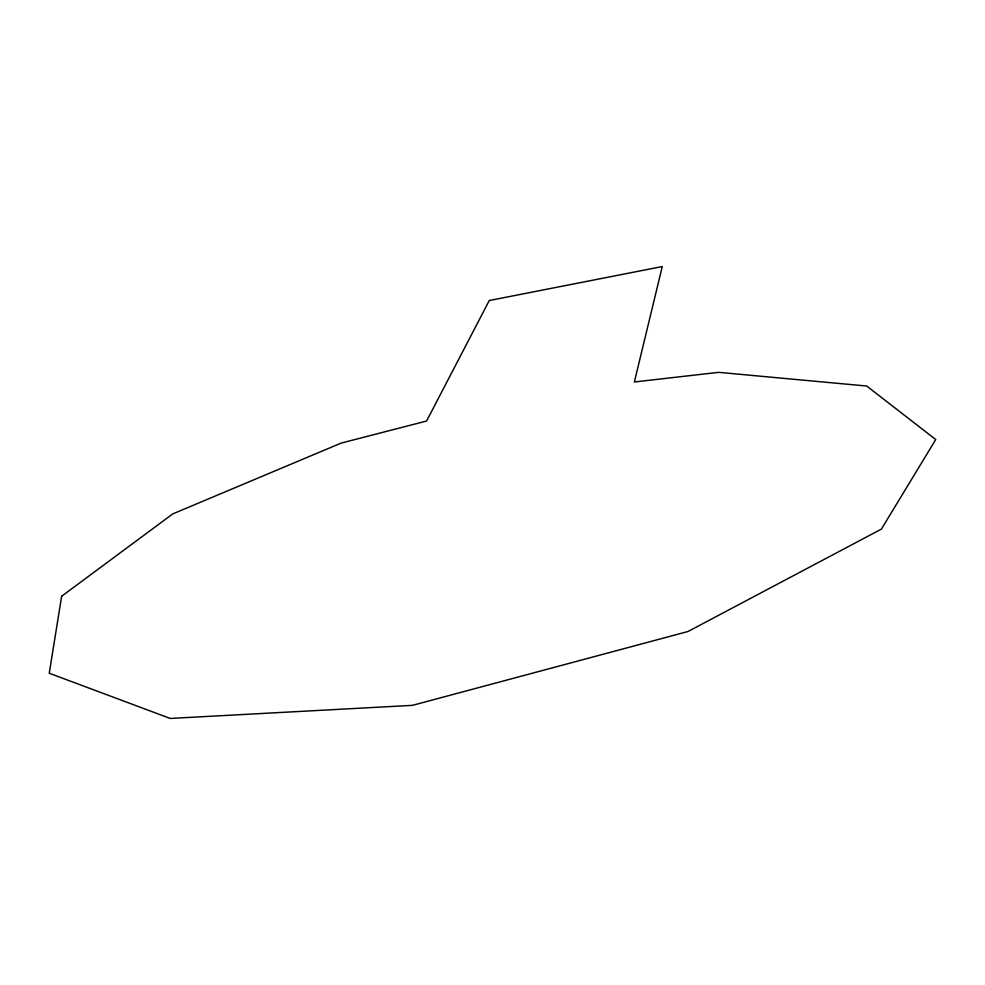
<?xml version="1.0" encoding="UTF-8"?>
<svg xmlns="http://www.w3.org/2000/svg" width="985" height="985" viewBox="0 0 985 985"><rect width="100%" height="100%" fill="white"/><g stroke="black" fill="none" stroke-linecap="round" stroke-linejoin="round"><path stroke-width="1.48" d="M61.649 596.245L49.25 673.235L170.208 718.447L412.456 705.346L688.01 631.508L881.403 529.105L935.75 439.544L866.701 386.021L718.644 372.342L634.377 381.971L662.265 266.553L489.262 300.536L426.603 421.014L341.13 443.102L172.769 513.899L61.649 596.245"/></g></svg>
